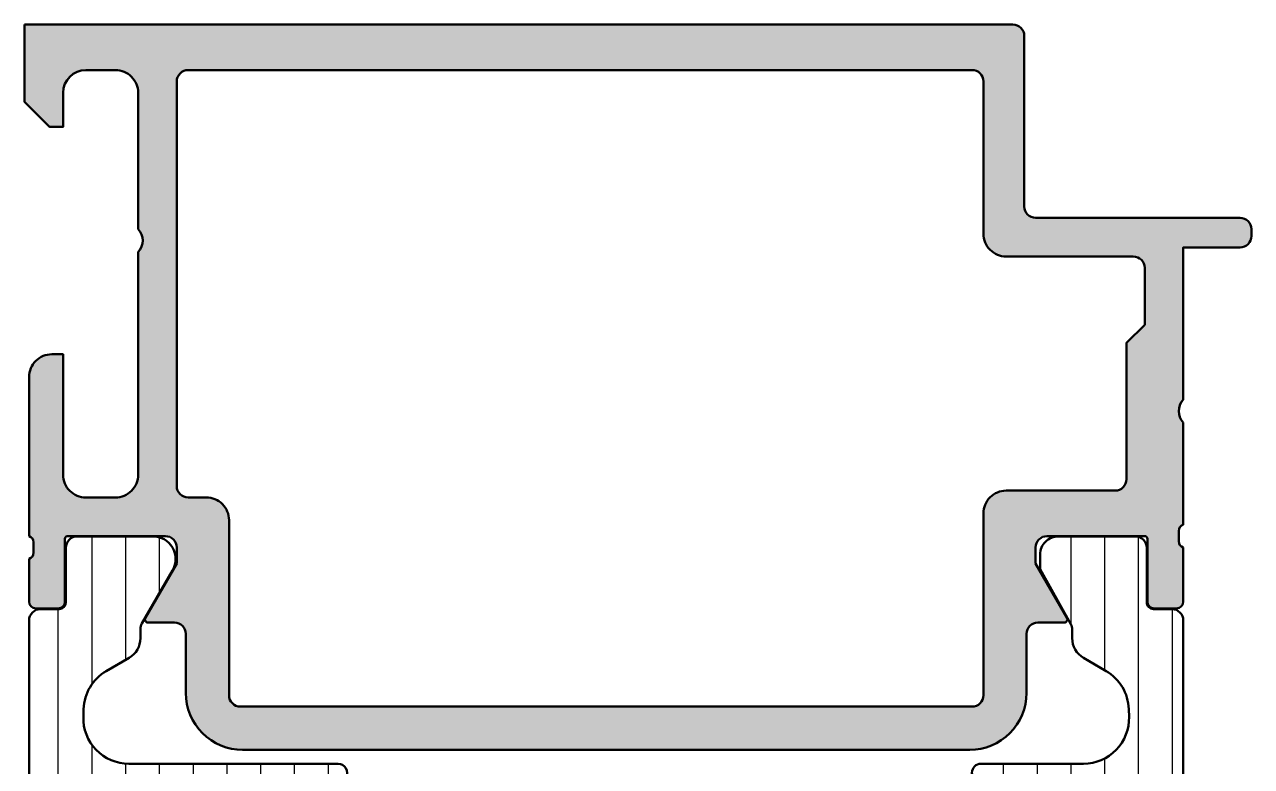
# Model space of a CAD drawing. Extents: x 0 to 69, y 0 to 75.
# Drawn here: x 0 to 54, y 42.4 to 75 of the extents above; entities that cross this region are included whole.
import ezdxf

# ---------------------------------------------------------------- set-up
doc = ezdxf.new("R2010")
doc.units = 0
for name, color, linetype, lineweight in [('0S-Alu contour', 7, 'Continuous', 50), ('0S-Alu hatch', 252, 'Continuous', 25), ('0S-Plastic contour', 254, 'Continuous', 50), ('0S-Plastic hatch', 253, 'Continuous', 25)]:
    doc.layers.add(name, color=color, linetype=linetype, lineweight=lineweight)
pattern_1 = [(90, (0, 0), (-1.4859, 0), [])]

# ---------------------------------------------------------------- blocks, each defined once
blk = doc.blocks.new('398010__C0CCE478_3449_462F_8A6E_ABF5721C5794_')
at = {"layer": '0S-Alu hatch'}
h = blk.add_hatch(color=256, dxfattribs=at)
edge = h.paths.add_edge_path()
edge.add_line((0, 75), (-2.274e-13, 71.60000610351548))
edge.add_line((-2.274e-13, 71.60000610351548), (1.099998474121548, 70.49999999999977))
edge.add_line((1.099998474121548, 70.49999999999977), (1.699996948242414, 70.49999999999977))
edge.add_line((1.699996948242414, 70.49999999999977), (1.699996948242187, 71.99999694824155))
edge.add_ellipse((2.700002467840679, 71.99999142864338), major_axis=(-1.000005519613724, 0), ratio=1, start_angle=270.00031624792007, end_angle=359.99968375205344, ccw=False)
edge.add_line((2.699996948242755, 72.99999694824189), (3.999992370595464, 72.99999694824191))
edge.add_ellipse((4.00000762950777, 72.00000482386783), major_axis=(-0.9999921244905065, 0), ratio=1, start_angle=179.9991257291162, end_angle=270.0008742781605, ccw=False)
edge.add_line((4.999999753881866, 71.9999895650825), (4.999992370605468, 66.0000000891988))
edge.add_ellipse((4.475044711822915, 65.50000767399384), major_axis=(-0.7249568674919801, 0), ratio=1, start_angle=136.3947622148808, end_angle=223.6052377851193, ccw=False)
edge.add_line((4.999992370605468, 65.00001525878886), (4.999992370605696, 55.20034669530549))
edge.add_ellipse((3.999998755333607, 55.20034031059752), major_axis=(-0.9999936152924711, 0), ratio=1, start_angle=90.00007131462559, end_angle=180.0003658188442, ccw=False)
edge.add_line((4.000000000000682, 54.20034669530583), (2.699996948232183, 54.20034669530585))
edge.add_ellipse((2.699989318790176, 55.20033906594059), major_axis=(-0.9999923706638405, 0), ratio=1, start_angle=-0.0008742696331864863, end_angle=90.00043713816211, ccw=False)
edge.add_line((1.699996948242755, 55.20035432470781), (1.699996948242414, 60.50001525878932))
edge.add_line((1.699996948242414, 60.50001525878932), (1.199996948231955, 60.50001525878909))
edge.add_arc((1.199974059185418, 59.50003814624513), 0.9999771128059176, 89.99868852422023, 180.0034971356453)
edge.add_line((0.1999969482421875, 59.49997711111072), (0.1999969482421875, 52.50034669530606))
edge.add_ellipse((0.1211605016991324, 52.23282610331302), major_axis=(-0.2788950563273696, 0), ratio=1, start_angle=178.8354106258913, end_angle=253.58012358050138, ccw=False)
edge.add_line((0.3999979482421169, 52.22715769531458), (0.3999979482421167, 51.77356369531441))
edge.add_ellipse((0.1211298525989593, 51.76790303583724), major_axis=(-0.2789255417371411, 0), ratio=1, start_angle=106.4245945553682, end_angle=181.1628700729082, ccw=False)
edge.add_line((0.1999969482421873, 51.50035969531433), (0.1999969482421875, 49.62034869530595))
edge.add_arc((0.4999969482421449, 49.62034869530589), 0.2999999999999581, 180, 269.9999999999995)
edge.add_line((0.4999969482421422, 49.32034869530594), (1.479971267285009, 49.32034869530594))
edge.add_arc((1.479971267285071, 49.62034869530583), 0.2999999999998919, 269.9999999999881, 360)
edge.add_line((1.779971267284963, 49.62034869530583), (1.779971267284963, 52.38034669530603))
edge.add_ellipse((1.899971267284814, 52.38034669530605), major_axis=(-0.1199999999998509, 0), ratio=1, start_angle=269.9999999999809, end_angle=360, ccw=False)
edge.add_line((1.899971267284854, 52.50034669530589), (6.199989318847428, 52.50034669530577))
edge.add_ellipse((6.199999638958132, 52.00035701541648), major_axis=(-0.4999896799958031, 0), ratio=1, start_angle=179.9988173777202, end_angle=270.0011826219843, ccw=False)
edge.add_line((6.699989318847428, 52.00034669530588), (6.69998931884811, 51.30034974706308))
edge.add_line((6.69998931884811, 51.30034974706308), (5.311744689941633, 48.89582399022746))
edge.add_arc((5.438705732802508, 48.83914027023566), 0.1390401039859711, 155.9408883990819, 266.6087467658131)
edge.add_line((5.430480957031477, 48.70034364354774), (6.599989318789539, 48.70034364354797))
edge.add_ellipse((6.599989318794267, 48.20034364349425), major_axis=(-0.50000000005371, 0), ratio=1, start_angle=180, end_angle=270.0000000005418, ccw=False)
edge.add_line((7.099989318847974, 48.20034364349426), (7.099989319543965, 45.60002746509733))
edge.add_arc((9.599989319155625, 45.60002746543209), 2.499999999611659, 180, 270.0000000076703)
edge.add_line((9.599989319490303, 43.10002746582043), (41.60000381504528, 43.1000274658202))
edge.add_arc((41.6000038150454, 45.60002746582009), 2.499999999999886, 269.9999999999974, 360)
edge.add_line((44.10000381504528, 45.60002746582009), (44.10000381434952, 48.20050386083315))
edge.add_ellipse((44.59988557387272, 48.20046189624719), major_axis=(-0.4998817612846414, 0), ratio=1, start_angle=269.9864474349423, end_angle=359.99519007522844, ccw=False)
edge.add_line((44.60000381434497, 48.70034364354771), (45.7695121765131, 48.70034364354793))
edge.add_arc((45.76127923141565, 48.83914523234827), 0.1390455408795058, 273.3944926787504, 384.0558721559237)
edge.add_line((45.88824844360397, 48.89582399022768), (44.50000381469715, 51.30034974706325))
edge.add_line((44.50000381469715, 51.30034974706325), (44.50000381469749, 52.00034669531579))
edge.add_ellipse((44.9999809265721, 52.0003695838384), major_axis=(-0.4999771123985224, 0), ratio=1, start_angle=-90.0034972163437, end_angle=0.0026229516075773063, ccw=False)
edge.add_line((45.000011444145, 52.50034669530555), (49.30002186765159, 52.50034669530555))
edge.add_ellipse((49.30002186765185, 52.38034669530557), major_axis=(-0.1199999999999761, 0), ratio=1, start_angle=180, end_angle=270.0000000001221, ccw=False)
edge.add_line((49.42002186765183, 52.38034669530557), (49.42002186765171, 49.62034869530612))
edge.add_arc((49.72002186765168, 49.6203486953059), 0.2999999999999687, 180, 269.9999999999755)
edge.add_line((49.72002186765156, 49.32034869530594), (50.69999618669442, 49.32034869530594))
edge.add_arc((50.69999618669442, 49.62034869530601), 0.3000000000000682, 270, 360)
edge.add_line((50.99999618669449, 49.62034869530601), (50.99999618669449, 51.99999900000014))
edge.add_ellipse((51.07886328233743, 52.26754234052295), major_axis=(-0.2789255417369553, 0), ratio=1, start_angle=-1.1628700728726926, end_angle=73.5754054446835, ccw=False)
edge.add_line((50.79999518669445, 52.27320299999994), (50.79999518669445, 52.7267969999998))
edge.add_ellipse((51.07883263129799, 52.73246540795897), major_axis=(-0.2788950543875299, 0), ratio=1, start_angle=-73.5801235804592, end_angle=1.164589374142281, ccw=False)
edge.add_line((50.99999618530308, 52.99998599809123), (50.99999618530318, 57.50003515372532))
edge.add_ellipse((51.52494373582884, 58.00002746582028), major_axis=(-0.7249567179886995, 0), ratio=1, start_angle=-43.605237785096676, end_angle=43.6052377851488, ccw=False)
edge.add_line((50.99999618530273, 58.50001977791476), (50.99999618530285, 65.20002746582031))
edge.add_line((50.99999618530285, 65.20002746582031), (53.4999885559032, 65.20002746582031))
edge.add_arc((53.50001907628104, 65.69999695033682), 0.4999694854480623, 269.9965024088649, 360.0087431756967)
edge.add_line((53.99998855590798, 65.70007324428158), (53.99998855590798, 66.00000000000017))
edge.add_arc((53.50001907255529, 66.00003051944137), 0.4999694842841797, 359.9965025161795, 450.006994541168)
edge.add_line((53.49995803739421, 66.50000000000003), (44.49999618530296, 66.49999999999977))
edge.add_ellipse((44.49999001016858, 66.9999938248654), major_axis=(-0.4999938249037591, 0), ratio=1, start_angle=-0.000707626428607, end_angle=90.00070762701438, ccw=False)
edge.add_line((43.99999618530296, 66.99999999999916), (43.99999618530273, 74.5000000000002))
edge.add_arc((43.49999344443556, 74.49999725913284), 0.5000027408746761, 0.0003140784807261, 89.99968592141481)
edge.add_line((43.4999961853033, 75), (0, 75))
edge = h.paths.add_edge_path()
edge.add_ellipse((7.199984716840812, 72.50001070552143), major_axis=(-0.4999923462939928, 0), ratio=1, start_angle=-90.00087145780878, end_angle=0.0008770711576744361, ccw=False)
edge.add_line((7.199992321628428, 73.0000030517576), (41.69999313354515, 73.00000305175763))
edge.add_ellipse((41.69998783306517, 72.49999775127789), major_axis=(-0.500005300507837, 0), ratio=1, start_angle=180.0006073835969, end_angle=269.99939261617556, ccw=False)
edge.add_line((42.19999313354492, 72.50000305175774), (42.19999313354492, 65.80002746579846))
edge.add_arc((43.19997787478526, 65.80001220714765), 0.9999847413567547, 179.9991257303668, 270.0004371381997)
edge.add_line((43.19998550416971, 64.80002746582), (48.79999313354028, 64.8000274658202))
edge.add_ellipse((48.79995498599029, 64.29998931878964), major_axis=(-0.5000381484856741, 0), ratio=1, start_angle=180.0034967900412, end_angle=269.99562894626797, ccw=False)
edge.add_line((49.29999313354471, 64.30001983636765), (49.29999292450713, 61.80001968220825))
edge.add_line((49.29999292450713, 61.80001968220825), (48.49998856494448, 61.00001532264619))
edge.add_line((48.49998856494448, 61.00001532264619), (48.49998856494369, 55.00034669536324))
edge.add_ellipse((47.99999619218534, 55.00033906527024), major_axis=(-0.4999923728165613, 0), ratio=1, start_angle=89.99388005657443, end_angle=180.0008743575903, ccw=False)
edge.add_line((47.99994278641873, 54.50034669530589), (43.19999313354401, 54.50034669530561))
edge.add_arc((43.19998728625894, 53.50035254259147), 0.9999941527312328, 89.99966497328506, 180.0003350264793)
edge.add_line((42.1999931335448, 53.50034669530572), (42.19999313354537, 45.5000274658209))
edge.add_ellipse((41.699962617364, 45.50005798200163), major_axis=(-0.500030517112549, 0), ratio=1, start_angle=90.00349684283088, end_angle=179.9965033166905, ccw=False)
edge.add_line((41.6999931349369, 45.00002746582035), (9.500000000000341, 45.00002746582043))
edge.add_ellipse((9.50001836157852, 45.50003819936844), major_axis=(-0.5000107338851534, 0), ratio=1, start_angle=0.004726929340108654, end_angle=89.99789596329879, ccw=False)
edge.add_line((9.000007629394984, 45.49999694824222), (8.999743532771843, 48.70114946803997))
edge.add_line((8.999743532771843, 48.70114946803997), (8.99998503464451, 53.20034669533152))
edge.add_arc((7.999987416753212, 53.20034907741524), 0.9999976178941349, 359.9998635163313, 450.0001532976584)
edge.add_line((7.99998474121071, 54.20034669530579), (7.199992370605173, 54.20034669530583))
edge.add_ellipse((7.199992370605201, 54.7003466953054), major_axis=(-0.4999999999995737, 0), ratio=1, start_angle=0, end_angle=89.9999999999967, ccw=False)
edge.add_line((6.699992370605627, 54.70034669530554), (6.6999923706054, 72.50000305174888))
at = {"layer": '0S-Alu contour', "color": 7}
for points in [[(0, 75), (-2.274e-13, 71.60000610351548), (1.099998474121548, 70.49999999999977), (1.699996948242414, 70.49999999999977), (1.699996948242187, 71.99999694824155)], [(43.4999961853033, 75), (0, 75)], [(43.99999618530296, 66.99999999999916), (43.99999618530273, 74.5000000000002)], [(2.699996948242755, 72.99999694824189), (3.999992370595464, 72.99999694824191)], [(7.199992321628428, 73.0000030517576), (41.69999313354515, 73.00000305175763)], [(6.699992370605627, 54.70034669530554), (6.6999923706054, 72.50000305174888)], [(42.19999313354492, 72.50000305175774), (42.19999313354492, 65.80002746579846)], [(4.999999753881866, 71.9999895650825), (4.999992370605468, 66.0000000891988)], [(53.49995803739421, 66.50000000000003), (44.49999618530296, 66.49999999999977)], [(53.99998855590798, 65.70007324428158), (53.99998855590798, 66.00000000000017)], [(4.999992370605468, 65.00001525878886), (4.999992370605696, 55.20034669530549)], [(50.99999618530273, 58.50001977791476), (50.99999618530285, 65.20002746582031), (53.4999885559032, 65.20002746582031)], [(43.19998550416971, 64.80002746582), (48.79999313354028, 64.8000274658202)], [(49.29999313354471, 64.30001983636765), (49.29999292450713, 61.80001968220825), (48.49998856494448, 61.00001532264619), (48.49998856494369, 55.00034669536324)], [(1.699996948242755, 55.20035432470781), (1.699996948242414, 60.50001525878932), (1.199996948231955, 60.50001525878909)], [(0.1999969482421875, 59.49997711111072), (0.1999969482421875, 52.50034669530606)], [(50.99999618530308, 52.99998599809123), (50.99999618530318, 57.50003515372532)], [(4.000000000000682, 54.20034669530583), (2.699996948232183, 54.20034669530585)], [(7.99998474121071, 54.20034669530579), (7.199992370605173, 54.20034669530583)], [(47.99994278641873, 54.50034669530589), (43.19999313354401, 54.50034669530561)], [(42.1999931335448, 53.50034669530572), (42.19999313354537, 45.5000274658209)], [(9.000007629394984, 45.49999694824222), (8.999743532771843, 48.70114946803997), (8.99998503464451, 53.20034669533152)], [(1.779971267284963, 49.62034869530583), (1.779971267284963, 52.38034669530603)], [(1.899971267284854, 52.50034669530589), (6.199989318847428, 52.50034669530577)], [(45.000011444145, 52.50034669530555), (49.30002186765159, 52.50034669530555)], [(49.42002186765183, 52.38034669530557), (49.42002186765171, 49.62034869530612)], [(50.79999518669445, 52.27320299999994), (50.79999518669445, 52.7267969999998)], [(0.3999979482421169, 52.22715769531458), (0.3999979482421167, 51.77356369531441)], [(6.699989318847428, 52.00034669530588), (6.69998931884811, 51.30034974706308), (5.311744689941633, 48.89582399022746)], [(45.88824844360397, 48.89582399022768), (44.50000381469715, 51.30034974706325), (44.50000381469749, 52.00034669531579)], [(50.99999618669449, 49.62034869530601), (50.99999618669449, 51.99999900000014)], [(0.1999969482421873, 51.50035969531433), (0.1999969482421875, 49.62034869530595)], [(0.4999969482421422, 49.32034869530594), (1.479971267285009, 49.32034869530594)], [(49.72002186765156, 49.32034869530594), (50.69999618669442, 49.32034869530594)], [(5.430480957031477, 48.70034364354774), (6.599989318789539, 48.70034364354797)], [(44.60000381434497, 48.70034364354771), (45.7695121765131, 48.70034364354793)], [(7.099989318847974, 48.20034364349426), (7.099989319543965, 45.60002746509733)], [(44.10000381504528, 45.60002746582009), (44.10000381434952, 48.20050386083315)], [(41.6999931349369, 45.00002746582035), (9.500000000000341, 45.00002746582043)], [(9.599989319490303, 43.10002746582043), (41.60000381504528, 43.1000274658202)]]:
    blk.add_lwpolyline(points, dxfattribs=at)
for centre, radius, start, end in [((43.49999344443556, 74.49999725913284), 0.5000027408746761, 0.0003140784807261, 89.99968592141481), ((53.50001907255529, 66.00003051944137), 0.4999694842841797, 359.9965025161795, 90.006994541168), ((43.19997787478526, 65.80001220714765), 0.9999847413567547, 179.9991257303668, 270.0004371381997), ((53.50001907628104, 65.69999695033682), 0.4999694854480623, 269.9965024088649, 0.0087431756966592), ((1.199974059185418, 59.50003814624513), 0.9999771128059176, 89.99868852422023, 180.0034971356453), ((7.999987416753212, 53.20034907741524), 0.9999976178941349, 359.9998635163313, 90.00015329765846), ((43.19998728625894, 53.50035254259147), 0.9999941527312328, 89.99966497328506, 180.0003350264793), ((0.4999969482421449, 49.62034869530589), 0.2999999999999581, 180, 269.9999999999995), ((1.479971267285071, 49.62034869530583), 0.2999999999998919, 269.9999999999881, 0), ((49.72002186765168, 49.6203486953059), 0.2999999999999687, 180, 269.9999999999755), ((50.69999618669442, 49.62034869530601), 0.3000000000000682, 270, 0), ((5.438705732802508, 48.83914027023566), 0.1390401039859711, 155.9408883990819, 266.6087467658131), ((45.76127923141565, 48.83914523234827), 0.1390455408795058, 273.3944926787504, 24.05587215592377), ((9.599989319155625, 45.60002746543209), 2.499999999611659, 180, 270.0000000076703), ((41.6000038150454, 45.60002746582009), 2.499999999999886, 269.9999999999974, 0)]:
    blk.add_arc(centre, radius, start, end, dxfattribs=at)
at = {"layer": '0S-Alu contour', "color": 7, "extrusion": (0, 0, -1)}
for centre, radius, start, end in [((-2.700002467840679, 71.99999142864338), 1.000005519613724, 0.0003162479465275, 89.99968375207993), ((-4.00000762950777, 72.00000482386783), 0.9999921244905067, 89.99912572183948, 180.0008742708838), ((-7.199984716840812, 72.50001070552143), 0.4999923462939928, 359.9991229288423, 90.00087145780886), ((-41.69998783306517, 72.49999775127789), 0.500005300507837, 90.00060738382442, 179.9993926164031), ((-44.49999001016858, 66.9999938248654), 0.4999938249037591, 269.9992923729856, 0.0007076264285856), ((-4.475044711822915, 65.50000767399384), 0.7249568674919801, 136.3947622148807, 223.6052377851192), ((-48.79995498599029, 64.29998931878964), 0.5000381484856741, 90.00437105373204, 179.9965032099588), ((-51.52494373582884, 58.00002746582028), 0.7249567179886995, 316.3947622148512, 43.60523778509667), ((-2.699989318790176, 55.20033906594059), 0.9999923706638405, 269.9995628618379, 0.0008742696332149), ((-3.999998755333607, 55.20034031059752), 0.9999936152924711, 179.9996341811558, 269.9999286853744), ((-7.199992370605201, 54.7003466953054), 0.4999999999995737, 270.0000000000033, 0), ((-47.99999619218534, 55.00033906527024), 0.4999923728165614, 179.9991256424097, 270.0061199434256), ((-51.07883263129799, 52.73246540795897), 0.2788950543875299, 358.8354106258577, 73.58012358045923), ((-0.1211605016991324, 52.23282610331302), 0.2788950563273696, 106.4198764194986, 181.1645893741087), ((-1.899971267284814, 52.38034669530605), 0.1199999999998509, 0, 90.00000000001909), ((-6.199999638958132, 52.00035701541648), 0.4999896799958031, 89.99881737801572, 180.0011826222798), ((-44.9999809265721, 52.0003695838384), 0.4999771123985224, 359.9973770483924, 90.00349721634373), ((-49.30002186765185, 52.38034669530557), 0.1199999999999761, 89.99999999987787, 180), ((-51.07886328233743, 52.26754234052295), 0.2789255417369553, 286.4245945553165, 1.162870072872746), ((-0.1211298525989593, 51.76790303583724), 0.2789255417371411, 178.8371299270918, 253.5754054446318), ((-6.599989318794267, 48.20034364349425), 0.50000000005371, 89.99999999945824, 180), ((-44.59988557387272, 48.20046189624719), 0.4998817612846414, 0.0048099247715768, 90.01355256505771), ((-9.50001836157852, 45.50003819936844), 0.5000107338851534, 270.0021040367013, 359.9952730706599), ((-41.699962617364, 45.50005798200163), 0.500030517112549, 180.0034966833096, 269.9965031571691)]:
    blk.add_arc(centre, radius, start, end, dxfattribs=at)
blk = doc.blocks.new('284167__D19709BB_1294_40A6_8013_1352331A41B5___C58E51B9_BC39_47C0_A8D5_A35C7D339608_')
at = {"layer": '0S-Plastic hatch'}
h = blk.add_hatch(dxfattribs=at)
h.set_pattern_fill('ANSI31', color=256, scale=0.4680000000000001, angle=45, style=0)
h.set_pattern_definition(pattern_1)
edge = h.paths.add_edge_path()
edge.add_line((0.2000045776371556, 48.79000299999975), (0.2000045776371838, 16.20999699999968))
edge.add_arc((0.700004577637184, 16.20999699999968), 0.5000000000000001, 180, 270.000000000008)
edge.add_line((0.700004577637254, 15.70999699999968), (1.520337250894727, 15.7099969999998))
edge.add_ellipse((1.520337250894727, 15.40999699999973), major_axis=(-0.3000000000000664, 0), ratio=1, start_angle=180, end_angle=270.0000000000001, ccw=False)
edge.add_line((1.820337250894795, 15.40999699999979), (1.820002621588628, 13.00999861706348))
edge.add_arc((2.319998599027314, 13.00999597743849), 0.4999959774456543, 179.9996975182267, 270.0003024811965)
edge.add_line((2.32000123865248, 12.5099999999998), (5.635163925468646, 12.5099999999998))
edge.add_arc((5.647041368548521, 13.50992946068472), 0.9999999999998763, 269.3194566383534, 389.9999965993499)
edge.add_line((6.513066802009121, 14.00992940928385), (5.166991860906831, 16.34139991764092))
edge.add_ellipse((5.600004577637201, 16.59139989194046), major_axis=(-0.4999999999999833, 0), ratio=1, start_angle=0, end_angle=29.99999659934292, ccw=False)
edge.add_line((5.100004577637219, 16.59139989194046), (5.100004577637189, 16.81001272907981))
edge.add_ellipse((5.300004577637164, 16.81001272907982), major_axis=(-0.1999999999999744, 0), ratio=1, start_angle=269.9999999999959, end_angle=360, ccw=False)
edge.add_line((5.300004577637178, 17.01001272907979), (13.80000457763721, 17.01001272907974))
edge.add_arc((13.80000457763722, 17.41001272907973), 0.3999999999999879, 269.999999999998, 449.9999999999979)
edge.add_line((13.80000457763723, 17.81001272907972), (11.80000457763729, 17.81001272907975))
edge.add_ellipse((11.8000045776373, 18.1100127290798), major_axis=(-0.3000000000000504, 0), ratio=1, start_angle=0, end_angle=89.99999999999773, ccw=False)
edge.add_line((11.50000457763725, 18.1100127290798), (11.50000457763717, 18.31001272907984))
edge.add_arc((11.2000045776372, 18.31001272907984), 0.2999999999999687, 0, 180)
edge.add_line((10.90000457763723, 18.31001272907984), (10.90000457763731, 18.11001272907994))
edge.add_ellipse((10.60000457763715, 18.11001272907986), major_axis=(-0.3000000000001677, 0), ratio=1, start_angle=90.0000000000133, end_angle=180, ccw=False)
edge.add_line((10.60000457763722, 17.81001272907969), (7.100004577637216, 17.81001272907978))
edge.add_ellipse((7.10000457763723, 18.1100127290798), major_axis=(-0.3000000000000256, 0), ratio=1, start_angle=0, end_angle=89.99999999999733, ccw=False)
edge.add_line((6.800004577637205, 18.1100127290798), (6.800004577637093, 18.31001272907984))
edge.add_arc((6.50000457763711, 18.31001272907984), 0.2999999999999829, 0, 180)
edge.add_line((6.200004577637127, 18.31001272907984), (6.200004577637212, 18.11001272907988))
edge.add_ellipse((5.900004577637186, 18.11001272907983), major_axis=(-0.3000000000000256, 0), ratio=1, start_angle=90.00000000000801, end_angle=180, ccw=False)
edge.add_line((5.900004577637228, 17.81001272907981), (4.73590296243678, 17.81001272907984))
edge.add_ellipse((4.735902962436801, 18.01001272871132), major_axis=(-0.1999999996314798, 0), ratio=1, start_angle=59.99999999999358, end_angle=89.99999999999392, ccw=False)
edge.add_line((4.635902962621042, 17.83680764827359), (3.599100479330315, 18.43540571210497))
edge.add_ellipse((4.59910031390134, 20.16745660626682), major_axis=(-1.999999992277227, 0), ratio=1, start_angle=1.7229977105125158, end_angle=60.00000534461259, ccw=False)
edge.add_line((2.600004577637219, 20.10732170492393), (2.205385147673249, 32.13201509160877))
edge.add_ellipse((12.20000457761251, 32.4600127290804), major_axis=(-9.999999999975326, 0), ratio=1, start_angle=-1.8796251589939743, end_angle=1.879625158997726, ccw=False)
edge.add_line((2.20538514767322, 32.78801036655142), (2.463159498991285, 40.72281249282709))
edge.add_ellipse((3.462621441987682, 40.69001272907989), major_axis=(-1.000000000000001, 0), ratio=1, start_angle=269.99999999999915, end_angle=358.12037484100546, ccw=False)
edge.add_line((3.462621441987697, 41.6900127290799), (5.900004577637237, 41.69001272907982))
edge.add_ellipse((5.900004577637244, 41.39001272907985), major_axis=(-0.2999999999999616, 0), ratio=1, start_angle=180, end_angle=270.00000000000136, ccw=False)
edge.add_line((6.200004577637209, 41.39001272907988), (6.200004577637185, 41.19001272907984))
edge.add_arc((6.500004577637167, 41.19001272907982), 0.2999999999999829, 180, 360)
edge.add_line((6.80000457763715, 41.19001272907981), (6.80000457763715, 41.39001272907981))
edge.add_ellipse((7.10000457763709, 41.39001272907982), major_axis=(-0.2999999999999403, 0), ratio=1, start_angle=269.9999999999971, end_angle=360, ccw=False)
edge.add_line((7.100004577637105, 41.69001272907976), (10.60000457763736, 41.69001272907983))
edge.add_ellipse((10.60000457763737, 41.3900127290799), major_axis=(-0.299999999999919, 0), ratio=1, start_angle=180, end_angle=270.0000000000017, ccw=False)
edge.add_line((10.90000457763729, 41.39001272907992), (10.9000045776372, 41.19001272907979))
edge.add_arc((11.2000045776372, 41.19001272907982), 0.2999999999999989, 180, 360)
edge.add_line((11.5000045776372, 41.19001272907984), (11.50000457763725, 41.39001272907982))
edge.add_ellipse((11.80000457763723, 41.39001272907985), major_axis=(-0.2999999999999829, 0), ratio=1, start_angle=270.0000000000048, end_angle=360, ccw=False)
edge.add_line((11.80000457763721, 41.69001272907983), (13.80000457763721, 41.69001272907982))
edge.add_arc((13.80000457763721, 42.0900127290798), 0.3999999999999844, 270, 450.0000000000002)
edge.add_line((13.80000457763721, 42.49001272907978), (4.587865989936871, 42.49001272907974))
edge.add_ellipse((4.58786598993684, 44.49001272907976), major_axis=(-2.000000000000021, 0), ratio=1, start_angle=-1.8796251589948838, end_angle=90.0000000000008, ccw=False)
edge.add_line((2.588942103944028, 44.55561225657414), (2.600004577637161, 44.89270375323544))
edge.add_ellipse((4.599100321620618, 44.83256885166043), major_axis=(-2.000000000000051, 0), ratio=1, start_angle=299.9999946553889, end_angle=358.2770022894899, ccw=False)
edge.add_line((3.599100483188133, 46.5646197525104), (4.600004496853426, 47.1424918255763))
edge.add_arc((4.100004577637124, 48.00851727600126), 1.000000000000034, 299.9999946553925, 360)
edge.add_line((5.100004577637158, 48.00851727600129), (5.100004577637222, 48.40860010805913))
edge.add_ellipse((5.600004577637204, 48.40860010805906), major_axis=(-0.4999999999999823, 0), ratio=1, start_angle=330.00000340065606, end_angle=360, ccw=False)
edge.add_line((5.166991860906839, 48.6586000823586), (6.513066802009236, 50.9900705907157))
edge.add_arc((5.647041368548624, 51.49007053931486), 0.9999999999999021, 330.0000034006489, 450.6805433616455)
edge.add_line((5.635163925468765, 52.48999999999981), (2.32000123865236, 52.48999999999981))
edge.add_arc((2.319998599027201, 51.990004022561), 0.4999959774457751, 89.99969751880425, 180.0003024817733)
edge.add_line((1.820002621588393, 51.990001382936), (1.82033725089468, 49.59000299999976))
edge.add_ellipse((1.520337250894661, 49.59000299999977), major_axis=(-0.3000000000000196, 0), ratio=1, start_angle=90.00000000001342, end_angle=180, ccw=False)
edge.add_line((1.520337250894731, 49.29000299999975), (0.7000045776371513, 49.29000299999975))
edge.add_arc((0.7000045776371533, 48.79000299999975), 0.5, 90.00000000000021, 180)
at = {"layer": '0S-Plastic contour', "color": 7}
for points in [[(5.635163925468765, 52.48999999999981), (2.32000123865236, 52.48999999999981)], [(1.820002621588393, 51.990001382936), (1.82033725089468, 49.59000299999976)], [(5.166991860906839, 48.6586000823586), (6.513066802009236, 50.9900705907157)], [(1.520337250894731, 49.29000299999975), (0.7000045776371513, 49.29000299999975)], [(0.2000045776371556, 48.79000299999975), (0.2000045776371838, 16.20999699999968)], [(5.100004577637158, 48.00851727600129), (5.100004577637222, 48.40860010805913)], [(3.599100483188133, 46.5646197525104), (4.600004496853426, 47.1424918255763)], [(2.588942103944028, 44.55561225657414), (2.600004577637161, 44.89270375323544)], [(13.80000457763721, 42.49001272907978), (4.587865989936871, 42.49001272907974)], [(3.462621441987697, 41.6900127290799), (5.900004577637237, 41.69001272907982)], [(7.100004577637105, 41.69001272907976), (10.60000457763736, 41.69001272907983)], [(11.80000457763721, 41.69001272907983), (13.80000457763721, 41.69001272907982)], [(6.200004577637209, 41.39001272907988), (6.200004577637185, 41.19001272907984)], [(6.80000457763715, 41.19001272907981), (6.80000457763715, 41.39001272907981)], [(10.90000457763729, 41.39001272907992), (10.9000045776372, 41.19001272907979)], [(11.5000045776372, 41.19001272907984), (11.50000457763725, 41.39001272907982)], [(2.20538514767322, 32.78801036655142), (2.463159498991285, 40.72281249282709)], [(2.600004577637219, 20.10732170492393), (2.205385147673249, 32.13201509160877)], [(4.635902962621042, 17.83680764827359), (3.599100479330315, 18.43540571210497)], [(6.200004577637127, 18.31001272907984), (6.200004577637212, 18.11001272907988)], [(6.800004577637205, 18.1100127290798), (6.800004577637093, 18.31001272907984)], [(10.90000457763723, 18.31001272907984), (10.90000457763731, 18.11001272907994)], [(11.50000457763725, 18.1100127290798), (11.50000457763717, 18.31001272907984)], [(5.900004577637228, 17.81001272907981), (4.73590296243678, 17.81001272907984)], [(10.60000457763722, 17.81001272907969), (7.100004577637216, 17.81001272907978)], [(13.80000457763723, 17.81001272907972), (11.80000457763729, 17.81001272907975)], [(5.100004577637219, 16.59139989194046), (5.100004577637189, 16.81001272907981)], [(5.300004577637178, 17.01001272907979), (13.80000457763721, 17.01001272907974)], [(6.513066802009121, 14.00992940928385), (5.166991860906831, 16.34139991764092)], [(0.700004577637254, 15.70999699999968), (1.520337250894727, 15.7099969999998)], [(1.820337250894795, 15.40999699999979), (1.820002621588628, 13.00999861706348)], [(2.32000123865248, 12.5099999999998), (5.635163925468646, 12.5099999999998)]]:
    blk.add_lwpolyline(points, dxfattribs=at)
for centre, radius, start, end in [((2.319998599027201, 51.990004022561), 0.4999959774457751, 89.99969751880425, 180.0003024817733), ((5.647041368548624, 51.49007053931486), 0.9999999999999021, 330.0000034006489, 90.68054336164558), ((0.7000045776371533, 48.79000299999975), 0.5, 90.00000000000021, 180), ((4.100004577637124, 48.00851727600126), 1.000000000000034, 299.9999946553925, 0), ((13.80000457763721, 42.0900127290798), 0.3999999999999844, 270, 90.00000000000026), ((6.500004577637167, 41.19001272907982), 0.2999999999999829, 180, 0), ((11.2000045776372, 41.19001272907982), 0.2999999999999989, 180, 0), ((6.50000457763711, 18.31001272907984), 0.2999999999999829, 0, 180), ((11.2000045776372, 18.31001272907984), 0.2999999999999687, 0, 180), ((13.80000457763722, 17.41001272907973), 0.3999999999999879, 269.999999999998, 89.99999999999797), ((0.700004577637184, 16.20999699999968), 0.5000000000000001, 180, 270.000000000008), ((5.647041368548521, 13.50992946068472), 0.9999999999998763, 269.3194566383534, 29.9999965993499), ((2.319998599027314, 13.00999597743849), 0.4999959774456543, 179.9996975182267, 270.0003024811965)]:
    blk.add_arc(centre, radius, start, end, dxfattribs=at)
at = {"layer": '0S-Plastic contour', "color": 7, "extrusion": (0, 0, -1)}
for centre, radius, start, end in [((-1.520337250894661, 49.59000299999977), 0.3000000000000196, 180, 269.9999999999866), ((-5.600004577637204, 48.40860010805906), 0.4999999999999823, 0, 29.99999659934392), ((-4.599100321620618, 44.83256885166043), 2.000000000000051, 1.722997710510139, 60.00000534461111), ((-4.58786598993684, 44.49001272907976), 2.000000000000021, 269.9999999999992, 1.879625158994947), ((-3.462621441987682, 40.69001272907989), 1.000000000000001, 1.879625158994559, 90.00000000000087), ((-5.900004577637244, 41.39001272907985), 0.2999999999999616, 89.99999999999864, 180), ((-7.10000457763709, 41.39001272907982), 0.2999999999999403, 0, 90.00000000000288), ((-10.60000457763737, 41.3900127290799), 0.299999999999919, 89.99999999999831, 180), ((-11.80000457763723, 41.39001272907985), 0.2999999999999829, 0, 89.99999999999525), ((-12.20000457761251, 32.4600127290804), 9.999999999975326, 358.1203748410023, 1.879625158993977), ((-4.59910031390134, 20.16745660626682), 1.999999992277227, 299.9999946553874, 358.2770022894875), ((-4.735902962436801, 18.01001272871132), 0.1999999996314798, 270.0000000000061, 300.0000000000064), ((-5.900004577637186, 18.11001272907983), 0.3000000000000256, 180, 269.999999999992), ((-7.10000457763723, 18.1100127290798), 0.3000000000000256, 270.0000000000027, 0), ((-10.60000457763715, 18.11001272907986), 0.3000000000001677, 180, 269.9999999999867), ((-11.8000045776373, 18.1100127290798), 0.3000000000000504, 270.0000000000023, 0), ((-5.300004577637164, 16.81001272907982), 0.1999999999999744, 0, 90.00000000000406), ((-5.600004577637201, 16.59139989194046), 0.4999999999999833, 330.0000034006571, 0), ((-1.520337250894727, 15.40999699999973), 0.3000000000000664, 89.99999999999987, 180)]:
    blk.add_arc(centre, radius, start, end, dxfattribs=at)
blk = doc.blocks.new('284167__5879C468_69E0_4AC8_AF78_97D16195F610___5CE24DD2_0E8C_475B_9C8C_5B00F3D9C4C6_')
at = {"layer": '0S-Plastic hatch'}
h = blk.add_hatch(dxfattribs=at)
h.set_pattern_fill('ANSI31', color=256, scale=0.4680000000000001, angle=45, style=0)
h.set_pattern_definition(pattern_1)
edge = h.paths.add_edge_path()
edge.add_line((50.99996185528681, 48.79002845815957), (50.99996185528674, 16.20999699999967))
edge.add_ellipse((50.4999618552868, 16.20999699999966), major_axis=(-0.4999999999999361, 0), ratio=1, start_angle=89.99999999999591, end_angle=180, ccw=False)
edge.add_line((50.49996185528677, 15.70999699999973), (49.68963052482298, 15.70999699999975))
edge.add_arc((49.68963052482298, 15.40999699999975), 0.3, 89.99999999999864, 180.0079246230968)
edge.add_line((49.38963052769246, 15.4099555067704), (49.38996245605103, 13.01008188446196))
edge.add_ellipse((48.88996246083351, 13.0100127290797), major_axis=(-0.4999999999999886, 0), ratio=1, start_angle=90.0000000000008, end_angle=180.0079246230969, ccw=False)
edge.add_line((48.88996246083351, 12.51001272907972), (45.49996185528681, 12.51001272907966))
edge.add_ellipse((45.49996185528683, 13.31001272907971), major_axis=(-0.8000000000000576, 0), ratio=1, start_angle=0, end_angle=89.99999999999852, ccw=False)
edge.add_line((44.69996185528677, 13.31001272907971), (44.69996185528674, 13.96001272907979))
edge.add_line((44.69996185528674, 13.96001272907979), (46.04727170879267, 16.37258356831021))
edge.add_arc((45.60996185477887, 16.61498837867966), 0.5000000005078241, 330.9999999999887, 360)
edge.add_line((46.10996185528669, 16.61498837867956), (46.10996185528676, 16.81001272907978))
edge.add_arc((45.9099618552868, 16.81001272907978), 0.1999999999999602, 0, 90.00000000000813)
edge.add_line((45.90996185528676, 17.01001272907974), (42.09996185528675, 17.01001272907968))
edge.add_ellipse((42.09996185528673, 17.41001272907969), major_axis=(-0.4000000000000057, 0), ratio=1, start_angle=-89.99999999999801, end_angle=90.00000000000199, ccw=False)
edge.add_line((42.09996185528675, 17.81001272907969), (44.09996185528675, 17.81001272907972))
edge.add_arc((44.09996185528679, 18.1100127290797), 0.3000000000000043, 269.9999999999919, 360)
edge.add_line((44.3999618552868, 18.1100127290797), (44.39996185528679, 18.31001272907975))
edge.add_ellipse((44.6999618552868, 18.31001272907976), major_axis=(-0.3000000000000114, 0), ratio=1, start_angle=180, end_angle=360, ccw=False)
edge.add_line((44.99996185528681, 18.31001272907975), (44.99996185528675, 18.1100127290797))
edge.add_arc((45.29996185528673, 18.11001272907973), 0.2999999999999829, 180, 270.0000000000054)
edge.add_line((45.29996185528676, 17.81001272907975), (46.46406347048705, 17.81001272907975))
edge.add_arc((46.46406347048703, 18.01001272871123), 0.1999999996314743, 270.0000000000041, 300.0000000000043)
edge.add_line((46.56406347030278, 17.8368076482735), (47.60086595359365, 18.43540571210497))
edge.add_arc((46.60086611902261, 20.16745660626679), 1.99999999227721, 299.9999946553879, 358.2770022894884)
edge.add_line((48.59996185528672, 20.10732170492393), (48.99458128525068, 32.13201509160767))
edge.add_arc((38.99996185528499, 32.46001272908028), 10.00000000000177, 358.1203748410016, 361.8796251589934)
edge.add_line((48.99458128525072, 32.78801036655202), (48.73680693393268, 40.72281249282701))
edge.add_arc((47.73734499093627, 40.69001272907978), 1.000000000000027, 1.87962515899611, 90.0000000000016)
edge.add_line((47.73734499093623, 41.69001272907982), (45.29996185528671, 41.69001272907975))
edge.add_arc((45.29996185528671, 41.39001272907981), 0.2999999999999545, 90, 180)
edge.add_line((44.99996185528675, 41.39001272907981), (44.99996185528675, 41.19001272907976))
edge.add_ellipse((44.69996185528677, 41.19001272907975), major_axis=(-0.2999999999999829, 0), ratio=1, start_angle=0, end_angle=180, ccw=False)
edge.add_line((44.39996185528679, 41.19001272907975), (44.39996185528679, 41.39001272907974))
edge.add_arc((44.09996185528682, 41.39001272907976), 0.2999999999999687, 0, 89.99999999999729)
edge.add_line((44.09996185528683, 41.69001272907973), (42.09996185528675, 41.69001272907977))
edge.add_ellipse((42.09996185528674, 42.09001272907975), major_axis=(-0.3999999999999772, 0), ratio=1, start_angle=-89.99999999999898, end_angle=90.00000000000102, ccw=False)
edge.add_line((42.09996185528675, 42.49001272907973), (46.61210044298712, 42.49001272907967))
edge.add_arc((46.61210044298712, 44.49001272907966), 1.999999999999992, 270, 361.8796251589957)
edge.add_line((48.61102432897991, 44.55561225657408), (48.59996185528675, 44.89270375323545))
edge.add_arc((46.6008661113033, 44.83256885166039), 2.000000000000035, 1.722997710511408, 60.00000534461239)
edge.add_line((47.60086594973574, 46.56461975251037), (46.6099619360706, 47.14249182557621))
edge.add_ellipse((47.1099618552868, 48.00851727600122), major_axis=(-1.000000000000017, 0), ratio=1, start_angle=0, end_angle=60.000005344614124, ccw=False)
edge.add_line((46.10996185528677, 48.00851727600123), (46.10996185528672, 48.38503707957972))
edge.add_arc((45.60996185516514, 48.38503707957975), 0.5000000001215765, 0, 28.99999999999719)
edge.add_line((46.04727170884118, 48.62744188976183), (44.69996185528671, 51.04001272907986))
edge.add_line((44.69996185528671, 51.04001272907986), (44.69996185528674, 51.69001272907976))
edge.add_ellipse((45.49996185528669, 51.69001272907971), major_axis=(-0.7999999999999546, 0), ratio=1, start_angle=269.99999999999795, end_angle=360, ccw=False)
edge.add_line((45.49996185528672, 52.49001272907968), (48.88996246561596, 52.4900127290797))
edge.add_ellipse((48.88996246561596, 51.99001272907969), major_axis=(-0.5000000000000142, 0), ratio=1, start_angle=179.9920752627074, end_angle=269.9999999999992, ccw=False)
edge.add_line((49.38996246083337, 51.98994357270104), (49.38963052769254, 49.59006995198676))
edge.add_arc((49.68963052482298, 49.59002845815957), 0.2999999999999999, 179.9920752627072, 270)
edge.add_line((49.68963052482298, 49.29002845815958), (50.49996185528681, 49.29002845815958))
edge.add_ellipse((50.49996185528681, 48.79002845815957), major_axis=(-0.5, 0), ratio=1, start_angle=180, end_angle=270, ccw=False)
at = {"layer": '0S-Plastic contour', "color": 7}
for points in [[(45.49996185528672, 52.49001272907968), (48.88996246561596, 52.4900127290797)], [(49.38996246083337, 51.98994357270104), (49.38963052769254, 49.59006995198676)], [(46.04727170884118, 48.62744188976183), (44.69996185528671, 51.04001272907986), (44.69996185528674, 51.69001272907976)], [(49.68963052482298, 49.29002845815958), (50.49996185528681, 49.29002845815958)], [(50.99996185528681, 48.79002845815957), (50.99996185528674, 16.20999699999967)], [(46.10996185528677, 48.00851727600123), (46.10996185528672, 48.38503707957972)], [(47.60086594973574, 46.56461975251037), (46.6099619360706, 47.14249182557621)], [(48.61102432897991, 44.55561225657408), (48.59996185528675, 44.89270375323545)], [(42.09996185528675, 42.49001272907973), (46.61210044298712, 42.49001272907967)], [(44.09996185528683, 41.69001272907973), (42.09996185528675, 41.69001272907977)], [(47.73734499093623, 41.69001272907982), (45.29996185528671, 41.69001272907975)], [(44.39996185528679, 41.19001272907975), (44.39996185528679, 41.39001272907974)], [(44.99996185528675, 41.39001272907981), (44.99996185528675, 41.19001272907976)], [(48.99458128525072, 32.78801036655202), (48.73680693393268, 40.72281249282701)], [(48.59996185528672, 20.10732170492393), (48.99458128525068, 32.13201509160767)], [(46.56406347030278, 17.8368076482735), (47.60086595359365, 18.43540571210497)], [(44.3999618552868, 18.1100127290797), (44.39996185528679, 18.31001272907975)], [(44.99996185528681, 18.31001272907975), (44.99996185528675, 18.1100127290797)], [(42.09996185528675, 17.81001272907969), (44.09996185528675, 17.81001272907972)], [(45.29996185528676, 17.81001272907975), (46.46406347048705, 17.81001272907975)], [(45.90996185528676, 17.01001272907974), (42.09996185528675, 17.01001272907968)], [(46.10996185528669, 16.61498837867956), (46.10996185528676, 16.81001272907978)], [(44.69996185528677, 13.31001272907971), (44.69996185528674, 13.96001272907979), (46.04727170879267, 16.37258356831021)], [(50.49996185528677, 15.70999699999973), (49.68963052482298, 15.70999699999975)], [(49.38963052769246, 15.4099555067704), (49.38996245605103, 13.01008188446196)], [(48.88996246083351, 12.51001272907972), (45.49996185528681, 12.51001272907966)]]:
    blk.add_lwpolyline(points, dxfattribs=at)
at = {"layer": '0S-Plastic contour', "color": 7, "extrusion": (0, 0, -1)}
for centre, radius, start, end in [((-45.49996185528669, 51.69001272907971), 0.7999999999999546, 0, 90.00000000000205), ((-48.88996246561596, 51.99001272907969), 0.5000000000000142, 90.00000000000081, 180.0079247372927), ((-50.49996185528681, 48.79002845815957), 0.5, 90, 180), ((-47.1099618552868, 48.00851727600122), 1.000000000000017, 299.999994655386, 0), ((-42.09996185528674, 42.09001272907975), 0.3999999999999772, 269.999999999999, 89.99999999999898), ((-44.69996185528677, 41.19001272907975), 0.2999999999999829, 180, 0), ((-44.6999618552868, 18.31001272907976), 0.3000000000000114, 0, 180), ((-42.09996185528673, 17.41001272907969), 0.4000000000000057, 269.999999999998, 89.99999999999797), ((-50.4999618552868, 16.20999699999966), 0.4999999999999361, 180, 270.0000000000041), ((-45.49996185528683, 13.31001272907971), 0.8000000000000576, 270.0000000000015, 0), ((-48.88996246083351, 13.0100127290797), 0.4999999999999886, 179.9920753769031, 269.9999999999992)]:
    blk.add_arc(centre, radius, start, end, dxfattribs=at)
at = {"layer": '0S-Plastic contour', "color": 7}
for centre, radius, start, end in [((49.68963052482298, 49.59002845815957), 0.2999999999999999, 179.9920752627072, 270), ((45.60996185516514, 48.38503707957975), 0.5000000001215765, 0, 28.99999999999719), ((46.6008661113033, 44.83256885166039), 2.000000000000035, 1.722997710511408, 60.00000534461239), ((46.61210044298712, 44.49001272907966), 1.999999999999992, 270, 1.879625158995722), ((44.09996185528682, 41.39001272907976), 0.2999999999999687, 0, 89.99999999999729), ((45.29996185528671, 41.39001272907981), 0.2999999999999545, 90, 180), ((47.73734499093627, 40.69001272907978), 1.000000000000027, 1.87962515899611, 90.0000000000016), ((38.99996185528499, 32.46001272908028), 10.00000000000177, 358.1203748410016, 1.879625158993395), ((46.60086611902261, 20.16745660626679), 1.99999999227721, 299.9999946553879, 358.2770022894884), ((44.09996185528679, 18.1100127290797), 0.3000000000000043, 269.9999999999919, 0), ((45.29996185528673, 18.11001272907973), 0.2999999999999829, 180, 270.0000000000054), ((46.46406347048703, 18.01001272871123), 0.1999999996314743, 270.0000000000041, 300.0000000000043), ((45.9099618552868, 16.81001272907978), 0.1999999999999602, 0, 90.00000000000813), ((45.60996185477887, 16.61498837867966), 0.5000000005078241, 330.9999999999887, 0), ((49.68963052482298, 15.40999699999975), 0.3, 89.99999999999864, 180.0079246230968)]:
    blk.add_arc(centre, radius, start, end, dxfattribs=at)
blk = doc.blocks.new('381870__5C7A0D59_18EB_45EC_909E_990A4112E425_')
at = {"layer": '0S-Alu contour', "color": 7}
blk.add_blockref('398010__C0CCE478_3449_462F_8A6E_ABF5721C5794_', (0, 0), dxfattribs=at)
at = {"layer": '0S-Plastic contour', "color": 7}
for name in ['284167__D19709BB_1294_40A6_8013_1352331A41B5___C58E51B9_BC39_47C0_A8D5_A35C7D339608_', '284167__5879C468_69E0_4AC8_AF78_97D16195F610___5CE24DD2_0E8C_475B_9C8C_5B00F3D9C4C6_']:
    blk.add_blockref(name, (0, 0), dxfattribs=at)

msp = doc.modelspace()

# ---------------------------------------------------------------- block references
at = {"layer": '0S-Alu contour', "color": 7}
msp.add_blockref('381870__5C7A0D59_18EB_45EC_909E_990A4112E425_', (0, 0), dxfattribs=at)

doc.saveas('drawing.dxf')
